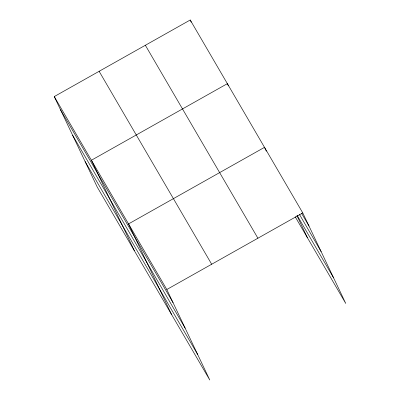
<?xml version="1.0" encoding="UTF-8"?>
<svg xmlns="http://www.w3.org/2000/svg" width="400" height="400" viewBox="0 0 400 400"><rect width="100%" height="100%" fill="white"/><g stroke="black" fill="none" stroke-linecap="round" stroke-linejoin="round"><path stroke-width="0.6" d="M54.26 96.57L166.81 289.51L209.775 380L97.225 187.055L54.26 96.57L190.225 20L302.775 212.945L345.74 303.43L295.2 216.785M166.81 289.51L302.775 212.945M301.5 213.21L309.03 226.115M299.5 214.525L321.145 251.63M297.24 215.54L333.625 277.915M145.355 45.27L257.905 238.21M99.125 71.3L211.68 264.245M60.51 109.74L173.065 302.685M72.625 135.255L185.18 328.2M85.11 161.54L197.66 354.485M266.33 151.185L264.51 147.345L128.54 223.91L171.51 314.4M296.94 215.645L307.475 237.83M228.41 85.865L227.365 83.67L91.4 160.24L134.365 250.73M190.225 20L191.265 22.195"/></g></svg>
